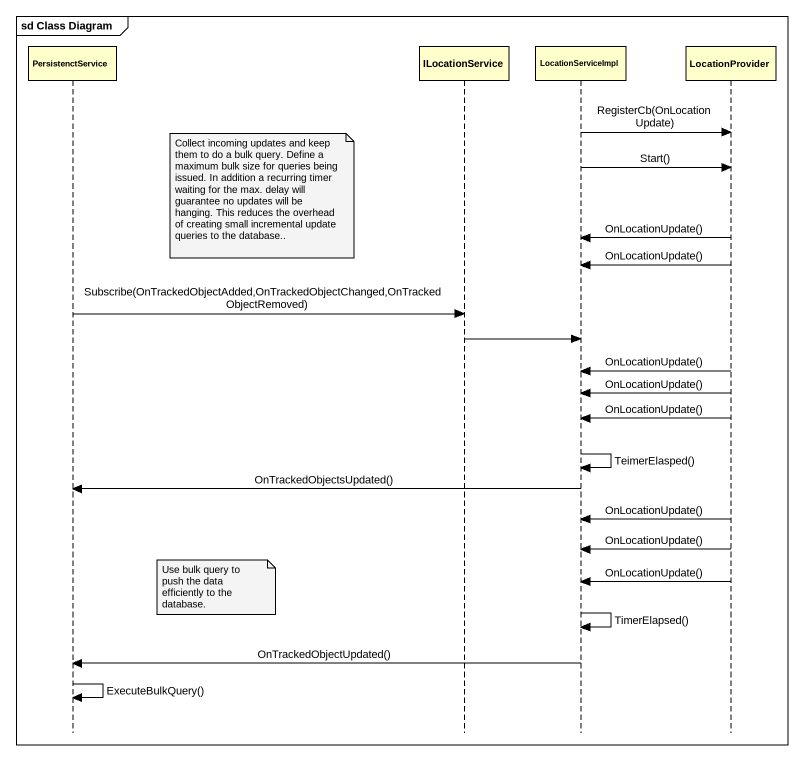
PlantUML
@startuml
mainframe sd Class Diagram
hide footbox
participant PersistenctService
participant ILocationService
participant LocationServiceImpl
participant LocationProvider

LocationServiceImpl -> LocationProvider : RegisterCb(OnLocationUpdate)
LocationServiceImpl -> LocationProvider : Start()
note right of PersistenctService : Collect incoming updates and keep them to do a bulk query. Define a maximum bulk size for queries being issued. In addition a recurring timer waiting for the max. delay will guarantee no updates will be hanging. This reduces the overhead of creating small incremental update queries to the database..
LocationProvider -> LocationServiceImpl : OnLocationUpdate()
LocationProvider -> LocationServiceImpl : OnLocationUpdate()
PersistenctService -> ILocationService : Subscribe(OnTrackedObjectAdded,OnTrackedObjectChanged,OnTrackedObjectRemoved)
ILocationService -> LocationServiceImpl
LocationProvider -> LocationServiceImpl : OnLocationUpdate()
LocationProvider -> LocationServiceImpl : OnLocationUpdate()
LocationProvider -> LocationServiceImpl : OnLocationUpdate()
LocationServiceImpl -> LocationServiceImpl : TeimerElasped()
LocationServiceImpl -> PersistenctService : OnTrackedObjectsUpdated()
LocationProvider -> LocationServiceImpl : OnLocationUpdate()
LocationProvider -> LocationServiceImpl : OnLocationUpdate()
LocationProvider -> LocationServiceImpl : OnLocationUpdate()
note right of PersistenctService : Use bulk query to push the data efficiently to the database.
LocationServiceImpl -> LocationServiceImpl : TimerElapsed()
LocationServiceImpl -> PersistenctService : OnTrackedObjectUpdated()
PersistenctService -> PersistenctService : ExecuteBulkQuery()
@enduml
